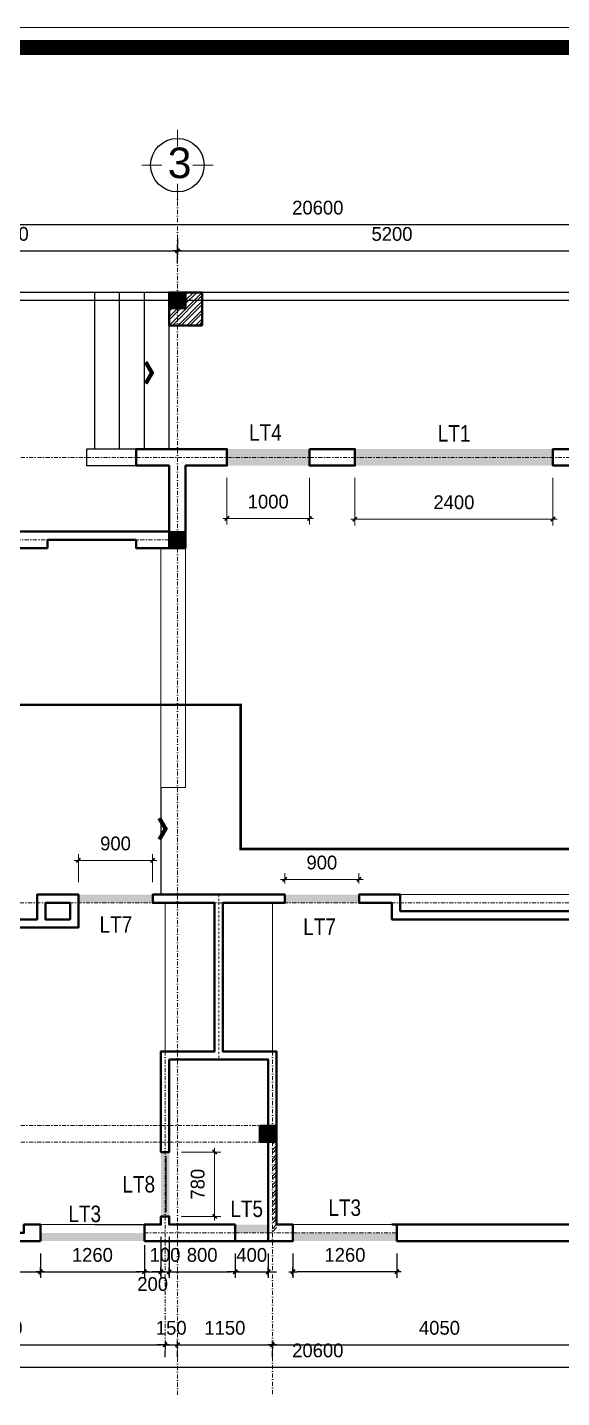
# Model space of a CAD drawing. Header units: millimetres. Extents: x 615730 to 2792744, y 139412 to 597571.
# Drawn here: x 1172432 to 1178904, y 239208 to 255817 of the extents above; entities that cross this region are included whole.
import ezdxf
from ezdxf.enums import TextEntityAlignment as Align

# ---------------------------------------------------------------- set-up
doc = ezdxf.new("R2010")
doc.units = ezdxf.units.MM
doc.header["$MEASUREMENT"] = 0
doc.header["$PDMODE"] = 34
doc.linetypes.add('DASHDOT', pattern=[1, 0.5, -0.25, 0, -0.25])
doc.linetypes.add('HIDDEN2', pattern=[0.1875, 0.125, -0.0625])
doc.layers.get('0').update_dxf_attribs({"lineweight": 5})
for name, color, linetype, lineweight in [('0.1(9)', 9, 'Continuous', 13), ('CAT', 11, 'Continuous', 40), ('HATCH', 42, 'Continuous', 5), ('KT', 148, 'Continuous', 18), ('net cat.', 1, 'Continuous', 35), ('NETNGOAITUONG', 1, 'Continuous', 40), ('thay', 7, 'Continuous', 15), ('TIM TRUC', 149, 'DASHDOT', 9), ('VLIEU', 250, 'Continuous', 9)]:
    doc.layers.add(name, color=color, linetype=linetype, lineweight=lineweight)
for name, color, linetype in [('2L', 7, 'Continuous'), ('5L', 1, 'Continuous'), ('H', 252, 'Continuous'), ('NET MANH', 252, 'Continuous'), ('netthay', 3, 'Continuous'), ('TEXT', 2, 'Continuous'), ('VL', 155, 'Continuous')]:
    doc.layers.add(name, color=color, linetype=linetype)
doc.styles.add('AVO', font='', dxfattribs={"height": 200})
doc.styles.add('H280', font='', dxfattribs={"height": 200})
doc.styles.add('KT OZON', font='', dxfattribs={"height": 200})
doc.styles.add('VNI-AVO', font='vni-roms.shx')
doc.styles.get('AVO').set_extended_font_data('VNI-Helve-Condense')
doc.styles.get('H280').set_extended_font_data('VNI-Avo')
doc.styles.get('KT OZON').set_extended_font_data('VNI-Helve')
doc.dimstyles.new('1-50b', dxfattribs={"dimtxt": 167, "dimasz": 50, "dimexe": 75, "dimexo": 150, "dimgap": 120, "dimtad": 1, "dimdec": 0, "dimzin": 12, "dimtxsty": 'VNI-AVO', "dimblk": ']', "dimcen": 0, "dimdle": 50, "dimclrd": 252, "dimclre": 252, "dimclrt": 2, "dimadec": 0, "dimazin": 0, "dimtfac": 1, "dimtdec": 0, "dimtix": 1, "dimtmove": 2, "dimatfit": 0, "dimldrblk": 'OPEN90', "dimfxl": 1, "dimlwd": -1, "dimlwe": -1, "dimarcsym": 0})
pattern_1 = [(45, (589772.304, -2663.9), (-53.033009, 53.033009), []), (45, (589772.304, -2626.4), (-53.033009, 53.033009), [])]

# ---------------------------------------------------------------- blocks, each defined once
blk = doc.blocks.new('TRUC 1')
at = {"ltscale": 50}
blk.add_circle((0, -9525), 8572, dxfattribs=at)
at = {"layer": '0.1(9)', "ltscale": 50}
for p, q in [((0, -3572), (0, 1782)), ((-4942, -9525), (-11427, -9525)), ((4942, -9525), (11427, -9525)), ((0, -15478), (0, -20832))]:
    blk.add_line(p, q, dxfattribs=at)
at = {"layer": 'TEXT', "ltscale": 50, "style": 'H280'}
blk.add_attdef('1', text='', height=10478, dxfattribs=at).set_placement((-214, -4892), align=Align.CENTER)
blk = doc.blocks.new(']')
for p, q in [((1, 0), (-1, 0)), ((0, 1), (0, -1))]:
    blk.add_line(p, q)
at = {"color": 9, "const_width": 0.4}
blk.add_lwpolyline([(-0.51, -0.51), (0.51, 0.51)], dxfattribs=at)
blk = doc.blocks.new('*D899')
at = {"layer": 'DEFPOINTS', "color": 0, "ltscale": 10, "transparency": 16777216}
for p in [(1170149, 239849), (1174099, 239849), (1174099, 239849)]:
    blk.add_point(p, dxfattribs=at)
at = {"layer": 'VL', "color": 252, "ltscale": 10, "transparency": 16777216}
for p, q in [((1170199, 239849), (1174049, 239849)), ((1170149, 239699), (1170149, 239774)), ((1174099, 239699), (1174099, 239774))]:
    blk.add_line(p, q, dxfattribs=at)
at = {"layer": 'VL', "color": 252, "ltscale": 10, "transparency": 16777216, "xscale": 50, "yscale": 50, "zscale": 50, "rotation": 180}
blk.add_blockref(']', (1170149, 239849), dxfattribs=at)
at = {"layer": 'VL', "color": 252, "ltscale": 10, "transparency": 16777216, "xscale": 50, "yscale": 50, "zscale": 50}
blk.add_blockref(']', (1174099, 239849), dxfattribs=at)
at = {"layer": 'VL', "color": 2, "ltscale": 10, "transparency": 16777216, "insert": (1172124, 240053), "char_height": 167, "attachment_point": 5, "style": 'VNI-AVO'}
blk.add_mtext('3950', dxfattribs=at)
blk = doc.blocks.new('_Open90')
at = {"color": 0, "linetype": 'ByBlock', "lineweight": -2}
for p, q in [((0, 0), (-1, 0)), ((-0.5, 0.5), (0, 0)), ((0, 0), (-0.5, -0.5))]:
    blk.add_line(p, q, dxfattribs=at)
blk = doc.blocks.new('*D900')
at = {"layer": 'DEFPOINTS', "color": 0, "ltscale": 10, "transparency": 16777216}
for p in [(1174099, 239849), (1174250, 239849), (1174250, 239849)]:
    blk.add_point(p, dxfattribs=at)
at = {"layer": 'VL', "color": 252, "ltscale": 10, "transparency": 16777216}
for p, q in [((1174049, 239849), (1173999, 239849)), ((1174099, 239849), (1174250, 239849)), ((1174300, 239849), (1174350, 239849)), ((1174099, 239699), (1174099, 239774)), ((1174250, 239699), (1174250, 239774))]:
    blk.add_line(p, q, dxfattribs=at)
at = {"layer": 'VL', "color": 252, "ltscale": 10, "transparency": 16777216, "xscale": 50, "yscale": 50, "zscale": 50}
blk.add_blockref(']', (1174099, 239849), dxfattribs=at)
at = {"layer": 'VL', "color": 252, "ltscale": 10, "transparency": 16777216, "xscale": 50, "yscale": 50, "zscale": 50, "rotation": 180}
blk.add_blockref(']', (1174250, 239849), dxfattribs=at)
at = {"layer": 'VL', "color": 2, "ltscale": 10, "transparency": 16777216, "insert": (1174174, 240053), "char_height": 167, "attachment_point": 5, "style": 'VNI-AVO'}
blk.add_mtext('150', dxfattribs=at)
blk = doc.blocks.new('*D901')
at = {"layer": 'DEFPOINTS', "color": 0, "ltscale": 10, "transparency": 16777216}
for p in [(1175399, 239849), (1179449, 239849), (1179449, 239849)]:
    blk.add_point(p, dxfattribs=at)
at = {"layer": 'VL', "color": 252, "ltscale": 10, "transparency": 16777216}
for p, q in [((1175449, 239849), (1179399, 239849)), ((1175399, 239699), (1175399, 239774)), ((1179449, 239699), (1179449, 239774))]:
    blk.add_line(p, q, dxfattribs=at)
at = {"layer": 'VL', "color": 252, "ltscale": 10, "transparency": 16777216, "xscale": 50, "yscale": 50, "zscale": 50, "rotation": 180}
blk.add_blockref(']', (1175399, 239849), dxfattribs=at)
at = {"layer": 'VL', "color": 252, "ltscale": 10, "transparency": 16777216, "xscale": 50, "yscale": 50, "zscale": 50}
blk.add_blockref(']', (1179449, 239849), dxfattribs=at)
at = {"layer": 'VL', "color": 2, "ltscale": 10, "transparency": 16777216, "insert": (1177424, 240053), "char_height": 167, "attachment_point": 5, "style": 'VNI-AVO'}
blk.add_mtext('4050', dxfattribs=at)
blk = doc.blocks.new('*D904')
at = {"layer": 'DEFPOINTS', "color": 0, "ltscale": 10, "transparency": 16777216}
for p in [(1175399, 239849), (1174250, 239774), (1175399, 239774)]:
    blk.add_point(p, dxfattribs=at)
at = {"layer": 'VL', "color": 252, "ltscale": 10, "transparency": 16777216}
blk.add_line((1174300, 239849), (1175349, 239849), dxfattribs=at)
at = {"layer": 'VL', "color": 252, "ltscale": 10, "transparency": 16777216, "xscale": 50, "yscale": 50, "zscale": 50, "rotation": 180}
blk.add_blockref(']', (1174250, 239849), dxfattribs=at)
at = {"layer": 'VL', "color": 252, "ltscale": 10, "transparency": 16777216, "xscale": 50, "yscale": 50, "zscale": 50}
blk.add_blockref(']', (1175399, 239849), dxfattribs=at)
at = {"layer": 'VL', "color": 2, "ltscale": 10, "transparency": 16777216, "insert": (1174824, 240053), "char_height": 167, "attachment_point": 5, "style": 'VNI-AVO'}
blk.add_mtext('1150', dxfattribs=at)
blk = doc.blocks.new('*D905')
at = {"layer": 'DEFPOINTS', "color": 0, "ltscale": 10, "transparency": 16777216}
for p in [(1165650, 240860), (1186250, 240860), (1186250, 239576)]:
    blk.add_point(p, dxfattribs=at)
at = {"layer": 'VL', "color": 252, "ltscale": 10, "transparency": 16777216}
for p, q in [((1165650, 240710), (1165650, 239501)), ((1186250, 240710), (1186250, 239501)), ((1165700, 239576), (1186200, 239576))]:
    blk.add_line(p, q, dxfattribs=at)
at = {"layer": 'VL', "color": 252, "ltscale": 10, "transparency": 16777216, "xscale": 50, "yscale": 50, "zscale": 50, "rotation": 180}
blk.add_blockref(']', (1165650, 239576), dxfattribs=at)
at = {"layer": 'VL', "color": 252, "ltscale": 10, "transparency": 16777216, "xscale": 50, "yscale": 50, "zscale": 50}
blk.add_blockref(']', (1186250, 239576), dxfattribs=at)
at = {"layer": 'VL', "color": 2, "ltscale": 10, "transparency": 16777216, "insert": (1175950, 239779), "char_height": 167, "attachment_point": 5, "style": 'VNI-AVO'}
blk.add_mtext('20600', dxfattribs=at)
blk = doc.blocks.new('*D915')
at = {"layer": 'DEFPOINTS', "color": 0, "ltscale": 10, "transparency": 16777216}
for p in [(1174249, 253108), (1179449, 253108), (1179449, 252959)]:
    blk.add_point(p, dxfattribs=at)
at = {"layer": 'VL', "color": 252, "ltscale": 10, "transparency": 16777216}
for p, q in [((1174249, 253258), (1174249, 253183)), ((1179449, 253109), (1179449, 253183)), ((1174299, 253108), (1179399, 253108))]:
    blk.add_line(p, q, dxfattribs=at)
at = {"layer": 'VL', "color": 252, "ltscale": 10, "transparency": 16777216, "xscale": 50, "yscale": 50, "zscale": 50, "rotation": 180}
blk.add_blockref(']', (1174249, 253108), dxfattribs=at)
at = {"layer": 'VL', "color": 252, "ltscale": 10, "transparency": 16777216, "xscale": 50, "yscale": 50, "zscale": 50}
blk.add_blockref(']', (1179449, 253108), dxfattribs=at)
at = {"layer": 'VL', "color": 2, "ltscale": 10, "transparency": 16777216, "insert": (1176849, 253312), "char_height": 167, "attachment_point": 5, "style": 'VNI-AVO'}
blk.add_mtext('5200', dxfattribs=at)
blk = doc.blocks.new('*D918')
at = {"layer": 'DEFPOINTS', "color": 0, "ltscale": 10, "transparency": 16777216}
for p in [(1174250, 253109), (1170149, 252804), (1174250, 252804)]:
    blk.add_point(p, dxfattribs=at)
at = {"layer": 'VL', "color": 252, "ltscale": 10, "transparency": 16777216}
for p, q in [((1170149, 252954), (1170149, 253184)), ((1174250, 252954), (1174250, 253184)), ((1170199, 253109), (1174200, 253109))]:
    blk.add_line(p, q, dxfattribs=at)
at = {"layer": 'VL', "color": 252, "ltscale": 10, "transparency": 16777216, "xscale": 50, "yscale": 50, "zscale": 50, "rotation": 180}
blk.add_blockref(']', (1170149, 253109), dxfattribs=at)
at = {"layer": 'VL', "color": 252, "ltscale": 10, "transparency": 16777216, "xscale": 50, "yscale": 50, "zscale": 50}
blk.add_blockref(']', (1174250, 253109), dxfattribs=at)
at = {"layer": 'VL', "color": 2, "ltscale": 10, "transparency": 16777216, "insert": (1172199, 253313), "char_height": 167, "attachment_point": 5, "style": 'VNI-AVO'}
blk.add_mtext('4100', dxfattribs=at)
blk = doc.blocks.new('*D919')
at = {"layer": 'DEFPOINTS', "color": 0, "ltscale": 10, "transparency": 16777216}
for p in [(1186250, 253428), (1165650, 252605), (1186250, 252605)]:
    blk.add_point(p, dxfattribs=at)
at = {"layer": 'VL', "color": 252, "ltscale": 10, "transparency": 16777216}
for p, q in [((1165650, 252755), (1165650, 253503)), ((1186250, 252755), (1186250, 253503)), ((1165700, 253428), (1186200, 253428))]:
    blk.add_line(p, q, dxfattribs=at)
at = {"layer": 'VL', "color": 252, "ltscale": 10, "transparency": 16777216, "xscale": 50, "yscale": 50, "zscale": 50, "rotation": 180}
blk.add_blockref(']', (1165650, 253428), dxfattribs=at)
at = {"layer": 'VL', "color": 252, "ltscale": 10, "transparency": 16777216, "xscale": 50, "yscale": 50, "zscale": 50}
blk.add_blockref(']', (1186250, 253428), dxfattribs=at)
at = {"layer": 'VL', "color": 2, "ltscale": 10, "transparency": 16777216, "insert": (1175950, 253631), "char_height": 167, "attachment_point": 5, "style": 'VNI-AVO'}
blk.add_mtext('20600', dxfattribs=at)
blk = doc.blocks.new('*D889')
at = {"layer": 'DEFPOINTS', "color": 0, "ltscale": 10, "transparency": 16777216}
for p in [(1170249, 241205), (1172589, 241105), (1172589, 240734)]:
    blk.add_point(p, dxfattribs=at)
at = {"layer": 'VL', "color": 252, "ltscale": 10, "transparency": 16777216}
for p, q in [((1170249, 241055), (1170249, 240659)), ((1172589, 240955), (1172589, 240659)), ((1170299, 240734), (1172539, 240734))]:
    blk.add_line(p, q, dxfattribs=at)
at = {"layer": 'VL', "color": 252, "ltscale": 10, "transparency": 16777216, "xscale": 50, "yscale": 50, "zscale": 50, "rotation": 180}
blk.add_blockref(']', (1170249, 240734), dxfattribs=at)
at = {"layer": 'VL', "color": 252, "ltscale": 10, "transparency": 16777216, "xscale": 50, "yscale": 50, "zscale": 50}
blk.add_blockref(']', (1172589, 240734), dxfattribs=at)
at = {"layer": 'VL', "color": 2, "ltscale": 10, "transparency": 16777216, "insert": (1171419, 240937), "char_height": 167, "attachment_point": 5, "style": 'VNI-AVO'}
blk.add_mtext('2340', dxfattribs=at)
blk = doc.blocks.new('*D890')
at = {"layer": 'DEFPOINTS', "color": 0, "ltscale": 10, "transparency": 16777216}
for p in [(1173849, 241205), (1172589, 241105), (1173849, 240734)]:
    blk.add_point(p, dxfattribs=at)
at = {"layer": 'VL', "color": 252, "ltscale": 10, "transparency": 16777216}
for p, q in [((1173849, 241055), (1173849, 240659)), ((1172589, 240955), (1172589, 240659)), ((1172639, 240734), (1173799, 240734))]:
    blk.add_line(p, q, dxfattribs=at)
at = {"layer": 'VL', "color": 252, "ltscale": 10, "transparency": 16777216, "xscale": 50, "yscale": 50, "zscale": 50, "rotation": 180}
blk.add_blockref(']', (1172589, 240734), dxfattribs=at)
at = {"layer": 'VL', "color": 252, "ltscale": 10, "transparency": 16777216, "xscale": 50, "yscale": 50, "zscale": 50}
blk.add_blockref(']', (1173849, 240734), dxfattribs=at)
at = {"layer": 'VL', "color": 2, "ltscale": 10, "transparency": 16777216, "insert": (1173219, 240937), "char_height": 167, "attachment_point": 5, "style": 'VNI-AVO'}
blk.add_mtext('1260', dxfattribs=at)
blk = doc.blocks.new('*D891')
at = {"layer": 'DEFPOINTS', "color": 0, "ltscale": 10, "transparency": 16777216}
for p in [(1173849, 241205), (1174049, 241305), (1174049, 240734)]:
    blk.add_point(p, dxfattribs=at)
at = {"layer": 'VL', "color": 252, "ltscale": 10, "transparency": 16777216}
for p, q in [((1174049, 241155), (1174049, 240659)), ((1173849, 241055), (1173849, 240659)), ((1173799, 240734), (1173749, 240734)), ((1173849, 240734), (1174049, 240734)), ((1174099, 240734), (1174149, 240734))]:
    blk.add_line(p, q, dxfattribs=at)
at = {"layer": 'VL', "color": 252, "ltscale": 10, "transparency": 16777216, "xscale": 50, "yscale": 50, "zscale": 50}
blk.add_blockref(']', (1173849, 240734), dxfattribs=at)
at = {"layer": 'VL', "color": 252, "ltscale": 10, "transparency": 16777216, "xscale": 50, "yscale": 50, "zscale": 50, "rotation": 180}
blk.add_blockref(']', (1174049, 240734), dxfattribs=at)
at = {"layer": 'VL', "color": 2, "ltscale": 10, "transparency": 16777216, "insert": (1173949, 240584), "char_height": 167, "attachment_point": 5, "style": 'VNI-AVO'}
blk.add_mtext('200', dxfattribs=at)
blk = doc.blocks.new('*D892')
at = {"layer": 'DEFPOINTS', "color": 0, "ltscale": 10, "transparency": 16777216}
for p in [(1174049, 241305), (1174149, 241305), (1174149, 240734)]:
    blk.add_point(p, dxfattribs=at)
at = {"layer": 'VL', "color": 252, "ltscale": 10, "transparency": 16777216}
for p, q in [((1174049, 241155), (1174049, 240659)), ((1174149, 241155), (1174149, 240659)), ((1173999, 240734), (1173949, 240734)), ((1174049, 240734), (1174149, 240734)), ((1174199, 240734), (1174249, 240734))]:
    blk.add_line(p, q, dxfattribs=at)
at = {"layer": 'VL', "color": 252, "ltscale": 10, "transparency": 16777216, "xscale": 50, "yscale": 50, "zscale": 50}
blk.add_blockref(']', (1174049, 240734), dxfattribs=at)
at = {"layer": 'VL', "color": 252, "ltscale": 10, "transparency": 16777216, "xscale": 50, "yscale": 50, "zscale": 50, "rotation": 180}
blk.add_blockref(']', (1174149, 240734), dxfattribs=at)
at = {"layer": 'VL', "color": 2, "ltscale": 10, "transparency": 16777216, "insert": (1174099, 240937), "char_height": 167, "attachment_point": 5, "style": 'VNI-AVO'}
blk.add_mtext('100', dxfattribs=at)
blk = doc.blocks.new('*D893')
at = {"layer": 'DEFPOINTS', "color": 0, "ltscale": 10, "transparency": 16777216}
for p in [(1174149, 241305), (1174949, 241105), (1174949, 240734)]:
    blk.add_point(p, dxfattribs=at)
at = {"layer": 'VL', "color": 252, "ltscale": 10, "transparency": 16777216}
for p, q in [((1174149, 241155), (1174149, 240659)), ((1174949, 240955), (1174949, 240659)), ((1174199, 240734), (1174899, 240734))]:
    blk.add_line(p, q, dxfattribs=at)
at = {"layer": 'VL', "color": 252, "ltscale": 10, "transparency": 16777216, "xscale": 50, "yscale": 50, "zscale": 50, "rotation": 180}
blk.add_blockref(']', (1174149, 240734), dxfattribs=at)
at = {"layer": 'VL', "color": 252, "ltscale": 10, "transparency": 16777216, "xscale": 50, "yscale": 50, "zscale": 50}
blk.add_blockref(']', (1174949, 240734), dxfattribs=at)
at = {"layer": 'VL', "color": 2, "ltscale": 10, "transparency": 16777216, "insert": (1174549, 240937), "char_height": 167, "attachment_point": 5, "style": 'VNI-AVO'}
blk.add_mtext('800', dxfattribs=at)
blk = doc.blocks.new('*D894')
at = {"layer": 'DEFPOINTS', "color": 0, "ltscale": 10, "transparency": 16777216}
for p in [(1174949, 241105), (1175349, 241105), (1175349, 240734)]:
    blk.add_point(p, dxfattribs=at)
at = {"layer": 'VL', "color": 252, "ltscale": 10, "transparency": 16777216}
for p, q in [((1174949, 240955), (1174949, 240659)), ((1175349, 240955), (1175349, 240659)), ((1174899, 240734), (1174849, 240734)), ((1174949, 240734), (1175349, 240734)), ((1175399, 240734), (1175449, 240734))]:
    blk.add_line(p, q, dxfattribs=at)
at = {"layer": 'VL', "color": 252, "ltscale": 10, "transparency": 16777216, "xscale": 50, "yscale": 50, "zscale": 50}
blk.add_blockref(']', (1174949, 240734), dxfattribs=at)
at = {"layer": 'VL', "color": 252, "ltscale": 10, "transparency": 16777216, "xscale": 50, "yscale": 50, "zscale": 50, "rotation": 180}
blk.add_blockref(']', (1175349, 240734), dxfattribs=at)
at = {"layer": 'VL', "color": 2, "ltscale": 10, "transparency": 16777216, "insert": (1175149, 240937), "char_height": 167, "attachment_point": 5, "style": 'VNI-AVO'}
blk.add_mtext('400', dxfattribs=at)
blk = doc.blocks.new('*D895')
at = {"layer": 'DEFPOINTS', "color": 0, "ltscale": 10, "transparency": 16777216}
for p in [(1175649, 241105), (1176909, 241105), (1175649, 240734)]:
    blk.add_point(p, dxfattribs=at)
at = {"layer": 'VL', "color": 252, "ltscale": 10, "transparency": 16777216}
for p, q in [((1175649, 240955), (1175649, 240659)), ((1176909, 240955), (1176909, 240659)), ((1176859, 240734), (1175699, 240734))]:
    blk.add_line(p, q, dxfattribs=at)
at = {"layer": 'VL', "color": 252, "ltscale": 10, "transparency": 16777216, "xscale": 50, "yscale": 50, "zscale": 50, "rotation": 180}
blk.add_blockref(']', (1175649, 240734), dxfattribs=at)
at = {"layer": 'VL', "color": 252, "ltscale": 10, "transparency": 16777216, "xscale": 50, "yscale": 50, "zscale": 50}
blk.add_blockref(']', (1176909, 240734), dxfattribs=at)
at = {"layer": 'VL', "color": 2, "ltscale": 10, "transparency": 16777216, "insert": (1176279, 240937), "char_height": 167, "attachment_point": 5, "style": 'VNI-AVO'}
blk.add_mtext('1260', dxfattribs=at)
blk = doc.blocks.new('*D933')
at = {"layer": 'DEFPOINTS', "color": 0, "ltscale": 10, "transparency": 16777216}
for p in [(1176399, 250505), (1178799, 250505), (1178799, 249856)]:
    blk.add_point(p, dxfattribs=at)
at = {"layer": 'KT', "color": 252, "ltscale": 10, "transparency": 16777216}
for p, q in [((1176399, 250355), (1176399, 249781)), ((1178799, 250355), (1178799, 249781)), ((1176449, 249856), (1178749, 249856))]:
    blk.add_line(p, q, dxfattribs=at)
at = {"layer": 'KT', "color": 252, "ltscale": 10, "transparency": 16777216, "xscale": 50, "yscale": 50, "zscale": 50, "rotation": 180}
blk.add_blockref(']', (1176399, 249856), dxfattribs=at)
at = {"layer": 'KT', "color": 252, "ltscale": 10, "transparency": 16777216, "xscale": 50, "yscale": 50, "zscale": 50}
blk.add_blockref(']', (1178799, 249856), dxfattribs=at)
at = {"layer": 'KT', "color": 2, "ltscale": 10, "transparency": 16777216, "insert": (1177599, 250060), "char_height": 167, "attachment_point": 5, "style": 'VNI-AVO'}
blk.add_mtext('2400', dxfattribs=at)
blk = doc.blocks.new('*D934')
at = {"layer": 'DEFPOINTS', "color": 0, "ltscale": 10, "transparency": 16777216}
for p in [(1174849, 250505), (1175849, 250505), (1175849, 249865)]:
    blk.add_point(p, dxfattribs=at)
at = {"layer": 'KT', "color": 252, "ltscale": 10, "transparency": 16777216}
for p, q in [((1174849, 250355), (1174849, 249790)), ((1175849, 250355), (1175849, 249790)), ((1174899, 249865), (1175799, 249865))]:
    blk.add_line(p, q, dxfattribs=at)
at = {"layer": 'KT', "color": 252, "ltscale": 10, "transparency": 16777216, "xscale": 50, "yscale": 50, "zscale": 50, "rotation": 180}
blk.add_blockref(']', (1174849, 249865), dxfattribs=at)
at = {"layer": 'KT', "color": 252, "ltscale": 10, "transparency": 16777216, "xscale": 50, "yscale": 50, "zscale": 50}
blk.add_blockref(']', (1175849, 249865), dxfattribs=at)
at = {"layer": 'KT', "color": 2, "ltscale": 10, "transparency": 16777216, "insert": (1175349, 250068), "char_height": 167, "attachment_point": 5, "style": 'VNI-AVO'}
blk.add_mtext('1000', dxfattribs=at)
blk = doc.blocks.new('*D937')
at = {"layer": 'DEFPOINTS', "color": 0, "ltscale": 10, "transparency": 16777216}
for p in [(1173949, 245720), (1173049, 245305), (1173949, 245305)]:
    blk.add_point(p, dxfattribs=at)
at = {"layer": 'KT', "color": 252, "ltscale": 10, "transparency": 16777216}
for p, q in [((1173049, 245455), (1173049, 245795)), ((1173099, 245720), (1173899, 245720)), ((1173949, 245455), (1173949, 245795))]:
    blk.add_line(p, q, dxfattribs=at)
at = {"layer": 'KT', "color": 252, "ltscale": 10, "transparency": 16777216, "xscale": 50, "yscale": 50, "zscale": 50, "rotation": 180}
blk.add_blockref(']', (1173049, 245720), dxfattribs=at)
at = {"layer": 'KT', "color": 252, "ltscale": 10, "transparency": 16777216, "xscale": 50, "yscale": 50, "zscale": 50}
blk.add_blockref(']', (1173949, 245720), dxfattribs=at)
at = {"layer": 'KT', "color": 2, "ltscale": 10, "transparency": 16777216, "insert": (1173499, 245924), "char_height": 167, "attachment_point": 5, "style": 'VNI-AVO'}
blk.add_mtext('900', dxfattribs=at)
blk = doc.blocks.new('*D938')
at = {"layer": 'DEFPOINTS', "color": 0, "ltscale": 10, "transparency": 16777216}
for p in [(1176449, 245489), (1175549, 245305), (1176449, 245305)]:
    blk.add_point(p, dxfattribs=at)
at = {"layer": 'KT', "color": 252, "ltscale": 10, "transparency": 16777216}
for p, q in [((1175549, 245455), (1175549, 245564)), ((1175599, 245489), (1176399, 245489)), ((1176449, 245455), (1176449, 245564))]:
    blk.add_line(p, q, dxfattribs=at)
at = {"layer": 'KT', "color": 252, "ltscale": 10, "transparency": 16777216, "xscale": 50, "yscale": 50, "zscale": 50, "rotation": 180}
blk.add_blockref(']', (1175549, 245489), dxfattribs=at)
at = {"layer": 'KT', "color": 252, "ltscale": 10, "transparency": 16777216, "xscale": 50, "yscale": 50, "zscale": 50}
blk.add_blockref(']', (1176449, 245489), dxfattribs=at)
at = {"layer": 'KT', "color": 2, "ltscale": 10, "transparency": 16777216, "insert": (1175999, 245693), "char_height": 167, "attachment_point": 5, "style": 'VNI-AVO'}
blk.add_mtext('900', dxfattribs=at)
blk = doc.blocks.new('*D945')
at = {"layer": 'DEFPOINTS', "color": 0, "ltscale": 10, "transparency": 16777216}
for p in [(1174149, 242185), (1174149, 241405), (1174699, 241405)]:
    blk.add_point(p, dxfattribs=at)
at = {"layer": 'KT', "color": 252, "ltscale": 10, "transparency": 16777216}
for p, q in [((1174299, 242185), (1174774, 242185)), ((1174699, 242135), (1174699, 241455)), ((1174299, 241405), (1174774, 241405))]:
    blk.add_line(p, q, dxfattribs=at)
at = {"layer": 'KT', "color": 252, "ltscale": 10, "transparency": 16777216, "xscale": 50, "yscale": 50, "zscale": 50}
for p, rotation in [((1174699, 242185), 90), ((1174699, 241405), 270)]:
    blk.add_blockref(']', p, dxfattribs=dict(at, rotation=rotation))
at = {"layer": 'KT', "color": 2, "ltscale": 10, "transparency": 16777216, "insert": (1174495, 241795), "char_height": 167, "attachment_point": 5, "rotation": 90, "style": 'VNI-AVO'}
blk.add_mtext('780', dxfattribs=at)

msp = doc.modelspace()

# ---------------------------------------------------------------- hatches: boundary and pattern name
at = {"layer": 'VLIEU', "ltscale": 10}
h = msp.add_hatch(dxfattribs=at)
h.set_pattern_fill('STEEL', color=256, scale=600, style=0)
h.set_pattern_definition(pattern_1)
h.paths.add_polyline_path([(1174148.7, 252405.1), (1174148.7, 252205.1), (1174548.7, 252205.1), (1174548.7, 252605.1), (1174348.7, 252605.1), (1174348.7, 252405.1)])
h = msp.add_hatch(dxfattribs=at)
h.set_pattern_fill('STEEL', color=256, scale=600, style=0)
h.set_pattern_definition(pattern_1)
h.paths.add_polyline_path([(1175449.2, 241805.1), (1175449.2, 241805.1), (1175449.2, 242305.1), (1175399.2, 242305.1), (1175399.2, 241205.1), (1175449.2, 241205.1), (1175449.2, 241305.1), (1175449.2, 241305.1)])

# ---------------------------------------------------------------- linework, layer by layer
at = {"layer": '5L'}
for points in [[(1175849, 250504.9, -15.9), (1175849, 250704.9, -15.9), (1174849.3, 250504.9, -15.9), (1174849.3, 250704.9, -15.9)], [(1178799, 250504.9, -15.9), (1178799, 250704.9, -15.9), (1176399, 250504.9, -15.9), (1176399, 250704.9, -15.9)], [(1173949.2, 245205.1, -15.9), (1173949.2, 245305.1, -15.9), (1173049.2, 245205.1, -15.9), (1173049.2, 245305.1, -15.9)], [(1176449.2, 245205.1, -15.9), (1176449.2, 245305.1, -15.9), (1175549.2, 245205.1, -15.9), (1175549.2, 245305.1, -15.9)], [(1174149.2, 242185.1, -15.9), (1174049.2, 242185.1, -15.9), (1174149.2, 241405.1, -15.9), (1174049.2, 241405.1, -15.9)], [(1173849.2, 241105.1, -15.9), (1173849.2, 241205.1, -15.9), (1172589.2, 241105.1, -15.9), (1172589.2, 241205.1, -15.9)], [(1175349.2, 241205.1, -15.9), (1175349.2, 241305.1, -15.9), (1174949.2, 241205.1, -15.9), (1174949.2, 241305.1, -15.9)], [(1176909.2, 241105.1, -15.9), (1176909.2, 241205.1, -15.9), (1175649.2, 241105.1, -15.9), (1175649.2, 241205.1, -15.9)]]:
    msp.add_trace(points, dxfattribs=at)
at = {"layer": 'CAT'}
msp.add_line((1176848.7, 241305.1, -15.9), (1176948.7, 241305.1, -15.9), dxfattribs=at)
at = {"layer": 'H', "const_width": 182.5, "elevation": -15.9}
msp.add_lwpolyline([(1160752.6, 230513.2), (1196396.4, 230513.2), (1196396.4, 255573.4), (1160752.6, 255573.4)], close=True, dxfattribs=at)
at = {"layer": 'HATCH'}
for p, q in [((1174099.2, 243405.1, -15.9), (1174099.2, 245205.1, -15.9)), ((1175399.2, 243405.1, -15.9), (1175399.2, 245205.1, -15.9)), ((1176948.7, 245305.1, -15.9), (1179049.2, 245305.1, -15.9))]:
    msp.add_line(p, q, dxfattribs=at)
at = {"layer": 'HATCH', "color": 9, "elevation": -15.9}
msp.add_lwpolyline([(1174030.3, 245972.9, 50, 50, 0), (1174105.3, 246102.8, 50, 50, 0), (1174029.3, 246232.7, 50, 50, 0), (1174105.3, 246102.8, 0, 0, 0), (1173955.8, 246102.8, 0, 0, 0)], format="xyseb", dxfattribs=at)
at = {"layer": 'net cat.', "color": 6, "linetype": 'HIDDEN2', "ltscale": 5000}
msp.add_line((1175015.9, 245858, -15.9), (1188687.7, 245858, -15.9), dxfattribs=at)
at = {"layer": 'net cat.', "color": 6, "linetype": 'HIDDEN2', "ltscale": 5000, "const_width": 30, "elevation": -15.9}
msp.add_lwpolyline([(1162853.8, 247605.1), (1175015.9, 247605.1), (1175015.9, 245858), (1188687.7, 245858)], dxfattribs=at)
at = {"layer": 'NET MANH'}
for points, elevation in [([(1174348.7, 252405.1), (1174148.7, 252405.1), (1174148.7, 252605.1), (1174348.7, 252605.1)], -155.9), ([(1174148.7, 249705.1), (1174348.7, 249705.1), (1174348.7, 249505.1), (1174148.7, 249505.1)], -15.9), ([(1175249.2, 242305.1), (1175449.2, 242305.1), (1175449.2, 242505.1), (1175249.2, 242505.1)], -15.9)]:
    msp.add_lwpolyline(points, close=True, dxfattribs=dict(at, elevation=elevation))
for points in [[(1174348.7, 252605.1, -155.9), (1174148.7, 252605.1, -155.9), (1174348.7, 252405.1, -155.9), (1174148.7, 252405.1, -155.9)], [(1174148.7, 249505.1, -15.9), (1174348.7, 249505.1, -15.9), (1174148.7, 249705.1, -15.9), (1174348.7, 249705.1, -15.9)], [(1175249.2, 242505.1, -15.9), (1175449.2, 242505.1, -15.9), (1175249.2, 242305.1, -15.9), (1175449.2, 242305.1, -15.9)]]:
    msp.add_solid(points, dxfattribs=at)
at = {"layer": 'NETNGOAITUONG'}
for p, q in [((1174348.7, 252405.1, -155.9), (1174348.7, 252605.1, -155.9)), ((1174148.7, 249705.1, -15.9), (1174148.7, 249505.1, -15.9)), ((1175249.2, 242305.1, -15.9), (1175249.2, 242505.1, -15.9))]:
    msp.add_line(p, q, dxfattribs=at)
at = {"layer": 'NETNGOAITUONG', "elevation": -15.9}
for points in [[(1174548.7, 252205.1), (1174148.7, 252205.1), (1174148.7, 252605.1), (1174548.7, 252605.1)], [(1175849, 250704.9), (1176399, 250704.9), (1176399, 250504.9), (1175849, 250504.9)], [(1172649.7, 245205.1), (1172949.2, 245205.1), (1172949.2, 245005.1), (1172649.7, 245005.1)]]:
    msp.add_lwpolyline(points, close=True, dxfattribs=at)
for points in [[(1174348.7, 249505.1), (1174148.7, 249505.1), (1174148.7, 249505.1), (1174148.7, 249505.1), (1174148.7, 249705.1), (1174148.7, 249705.1), (1174148.7, 250504.9), (1173748.7, 250504.9), (1173748.7, 250704.9), (1174849.3, 250704.9), (1174849.3, 250504.9), (1174348.7, 250504.9), (1174348.7, 249505.1)], [(1179549, 250004.9), (1179749, 250004.9), (1179749, 249904.9), (1179149, 249904.9), (1179149, 250004.9), (1179349, 250004.9), (1179349, 250504.9), (1178799, 250504.9), (1178799, 250704.9), (1183149, 250704.9), (1183149, 250504.9), (1179549, 250504.9), (1179549, 250004.9)], [(1170249.2, 244905.1), (1173049.2, 244905.1), (1173049.2, 245305.1), (1172549.7, 245305.1), (1172549.7, 245005.1), (1170249.2, 245005.1)], [(1170249.2, 244905.1), (1173049.2, 244905.1), (1173049.2, 245305.1), (1172549.7, 245305.1), (1172549.7, 245005.1), (1170249.2, 245005.1)], [(1175649.2, 241305.1), (1175449.2, 241305.1), (1175449.2, 241805.1), (1175449.2, 241805.1), (1175449.2, 243405.1), (1174799.2, 243405.1), (1174799.2, 245205.1), (1175549.2, 245205.1), (1175549.2, 245305.1), (1173949.2, 245305.1), (1173949.2, 245205.1), (1174699.2, 245205.1), (1174699.2, 243405.1), (1174049.2, 243405.1), (1174049.2, 242185.1), (1174149.2, 242185.1), (1174149.2, 243305.1), (1175349.2, 243305.1), (1175349.2, 241105.1), (1175649.2, 241105.1), (1175549.1, 241105.1), (1175649.2, 241105.1), (1175649.2, 241305.1), (1175449.2, 241305.1)], [(1179349.2, 241705.1), (1179349.2, 241705.1), (1181189, 241705.1), (1181189, 241905.1), (1179549.2, 241905.1), (1179549.2, 245205.1), (1179849.2, 245205.1), (1179849.2, 245305.1), (1179049.2, 245305.1), (1179049.2, 245105.1), (1176948.7, 245105.1), (1176948.7, 245305.1), (1176449.2, 245305.1), (1176449.2, 245205.1), (1176848.7, 245205.1), (1176848.7, 245005.1), (1179349.2, 245005.1), (1179349.2, 241805.1), (1179349.2, 241805.1), (1179349.2, 241705.1), (1179349.2, 241705.1)], [(1172589.2, 241105.1), (1172589.2, 241305.1), (1172389.2, 241305.1), (1172389.2, 241205.1), (1170249.2, 241205.1), (1170249.2, 241505.1), (1170049.2, 241505.1), (1170049.2, 241305.1), (1169449.2, 241305.1), (1169449.2, 241105.1), (1172589.2, 241105.1)], [(1174949.2, 241305.1), (1174149.2, 241305.1), (1174149.2, 241405.1), (1174049.2, 241405.1), (1174049.2, 241305.1), (1173849.2, 241305.1), (1173849.2, 241105.1)], [(1174949.2, 241305.1), (1174149.2, 241305.1)], [(1175349.2, 241306.7), (1175349.2, 241105.1), (1175649.2, 241105.1), (1175649.2, 241305.1), (1175649.2, 241305.1), (1175649.2, 241105.1)], [(1176909.2, 241305.1), (1176909.2, 241105.1), (1179549.2, 241105.1), (1179549.2, 241205.1), (1179549.2, 241205.1), (1179549.2, 241305.1), (1176909.2, 241305.1)]]:
    msp.add_lwpolyline(points, dxfattribs=at)
at = {"layer": 'NETNGOAITUONG'}
msp.add_lwpolyline([(1172673.7, 249605.1), (1173748.5, 249605.1), (1173748.5, 249505.1), (1174148.7, 249505.1), (1174148.7, 249705.1), (1172274, 249705.1), (1172274, 249505.1), (1172673.7, 249505.1)], close=True, dxfattribs=at)
for points in [[(1174949.2, 241305.1), (1174949.2, 241105.1)], [(1173849.2, 241105.1), (1175349.2, 241105.1)]]:
    msp.add_lwpolyline(points, dxfattribs=at)
at = {"layer": 'thay', "linetype": 'Continuous', "elevation": -15.9}
msp.add_lwpolyline([(1160509.3, 230269.9), (1196639.7, 230269.9), (1196639.7, 255816.7), (1160509.3, 255816.7)], close=True, dxfattribs=at)
at = {"layer": 'TIM TRUC', "ltscale": 100}
for p, q in [((1174249.7, 253904.7, -15.9), (1174249.7, 239208.3, -15.9)), ((1188017.5, 250604.9, -16.5), (1163674.6, 250604.9, -15.9)), ((1174348.7, 249605.1, -15.9), (1163674.6, 249605.1, -15.9)), ((1188203.2, 245205.1, -15.9), (1165789.2, 245205.1, -15.9)), ((1174099.2, 243405.1, -15.9), (1174099.2, 239774.3, -15.9)), ((1175399.2, 243405.1, -15.9), (1175399.2, 239208.3, -15.9)), ((1170249.2, 242505.1, -15.9), (1175399.2, 242505.1, -15.9)), ((1170249.2, 242305.1, -15.9), (1175399.2, 242305.1, -15.9)), ((1173849.2, 241205.1, -15.9), (1176948.7, 241205.1, -15.9))]:
    msp.add_line(p, q, dxfattribs=at)
at = {"layer": 'TIM TRUC', "ltscale": 50}
msp.add_line((1174749.2, 245305.1, -15.9), (1174749.2, 243305.1, -15.9), dxfattribs=at)
at = {"layer": 'VL', "ltscale": 10}
for p, q in [((1189221.6, 252605.1, -15.9), (1162034.4, 252605.1, -15.9)), ((1189221.6, 252505.1, -15.9), (1162034.4, 252505.1, -15.9)), ((1173248.7, 250704.9, -15.9), (1173248.7, 252605.1, -15.9)), ((1173548.7, 250704.9, -15.6), (1173548.7, 252605.1, -15.9)), ((1173848.7, 250704.9, -15.9), (1173848.7, 252605.1, -15.9)), ((1174148.7, 250704.9, -15.9), (1174148.7, 252605.1, -15.9)), ((1173748.7, 250704.9, -15.9), (1173148.6, 250704.9, -14.9)), ((1173148.6, 250704.9, -14.9), (1173148.6, 250504.9, -14.9)), ((1173748.7, 250704.9, -15.9), (1173148.6, 250704.9, -14.9)), ((1173148.6, 250704.9, -14.9), (1173148.6, 250504.9, -14.9)), ((1178799, 250504.9, -15.9), (1178799, 250704.9, -15.9)), ((1173148.6, 250504.9, -14.9), (1173748.7, 250504.9, -15.9)), ((1173148.6, 250504.9, -14.9), (1173748.7, 250504.9, -15.9)), ((1174048.7, 246604.7, -15.9), (1174048.7, 245305.1, -15.9)), ((1174109.9, 242134.5, -15.9), (1174109.9, 241455.8, -15.9)), ((1173249.2, 241305.1, -15.9), (1173849.2, 241305.1, -15.9))]:
    msp.add_line(p, q, dxfattribs=at)
at = {"layer": 'VL', "color": 9, "ltscale": 10, "elevation": -15.9}
msp.add_lwpolyline([(1173865.2, 251760.1, 50, 50, 0), (1173940.2, 251630.1, 50, 50, 0), (1173865.2, 251500.2, 50, 50, 0), (1173940.2, 251630.1, 0, 0, 0), (1173364.2, 251630.1, 0, 0, 0)], format="xyseb", dxfattribs=at)
at = {"layer": 'VLIEU', "ltscale": 10}
for p, q in [((1172589.2, 241305.1, -15.9), (1173849.2, 241305.1, -15.9)), ((1175649.2, 241305.1, -15.9), (1176909.2, 241305.1, -15.9))]:
    msp.add_line(p, q, dxfattribs=at)
at = {"layer": 'VLIEU', "ltscale": 10, "elevation": -15.9}
msp.add_lwpolyline([(1174048.7, 249505.1), (1174348.7, 249505.1), (1174348.7, 246604.7), (1174048.7, 246604.7)], close=True, dxfattribs=at)

# ---------------------------------------------------------------- block references
at = {"layer": 'netthay', "lineweight": -2, "ltscale": 10}
ref = msp.add_blockref('TRUC 1', (1174248.7, 253787, -15.9), dxfattribs=dict(at, xscale=0.03778148023411632, yscale=0.03778148023411632, zscale=0.03778148023411632, rotation=180))
ref.add_attrib('1', '3', dxfattribs={"layer": 'TEXT', "color": 3, "ltscale": 50, "height": 370.2, "style": 'KT OZON'}).set_placement((1174275.3, 253990, -15.9), align=Align.CENTER)

# ---------------------------------------------------------------- texts
at = {"layer": '2L', "style": 'AVO'}
for s, p in [('LT4', (1175117.7, 250805.9, -15.9)), ('LT1', (1177404.3, 250795.6, -15.9)), ('LT7', (1173305.9, 244842, -15.9)), ('LT7', (1175773.9, 244815.6, -15.9)), ('LT8', (1173583.4, 241694.2, -15.9)), ('LT3', (1172929.1, 241335.4, -15.9)), ('LT5', (1174891.1, 241397.3, -15.9)), ('LT3', (1176078.7, 241410.7, -15.9))]:
    msp.add_text(s, height=200, dxfattribs=at).set_placement(p)

# ---------------------------------------------------------------- dimensions: what is measured, and where the dimension line sits
at = {"layer": 'KT', "ltscale": 10}
for base, p1, p2, picture, middle in [((1175849, 249864.6, -15.9), (1174849.3, 250504.9, -15.9), (1175849, 250504.9, -15.9), '*D934', (1175349.1, 250068.1, -15.9)), ((1178799, 249856, -15.9), (1176399, 250504.9, -15.9), (1178799, 250504.9, -15.9), '*D933', (1177599, 250059.5, -15.9)), ((1173949.2, 245720.3, -15.9), (1173049.2, 245305.1, -15.9), (1173949.2, 245305.1, -15.9), '*D937', (1173499.2, 245923.8, -15.9)), ((1176449.2, 245489.3, -15.9), (1175549.2, 245305.1, -15.9), (1176449.2, 245305.1, -15.9), '*D938', (1175999.2, 245692.8, -15.9))]:
    dim = msp.add_linear_dim(base=base, p1=p1, p2=p2, dimstyle='1-50b', dxfattribs=at)
    dim.commit()
    dim.dimension.update_dxf_attribs({"geometry": picture, "text_midpoint": middle})
dim = msp.add_linear_dim(base=(1174699, 241405.1, -15.9), p1=(1174149.2, 242185.1, -15.9), p2=(1174149.2, 241405.1, -15.9), angle=90, dimstyle='1-50b', dxfattribs=at)
dim.commit()
dim.dimension.update_dxf_attribs({"geometry": '*D945', "text_midpoint": (1174495.5, 241795.1, -15.9)})
at = {"layer": 'VL', "ltscale": 10}
for base, p1, p2, override, picture, middle in [((1186250, 253427.5, -15.9), (1165649.7, 252605.1, -15.9), (1186250, 252605.1, -15.9), {"dimfxl": 150, "dimarcsym": 1}, '*D919', (1175949.8, 253631, -15.9)), ((1174249.6807, 253109.3555, -15.9037), (1170149.2207, 252803.8396, -15.9037), (1174249.6807, 252803.8396, -15.9037), {"dimfxl": 150, "dimarcsym": 1}, '*D918', (1172199.4507, 253312.8555, -15.9037)), ((1179449.1718, 253108.3576, -15.9037), (1174248.6828, 253108.3576, -15.9037), (1179449.1718, 252958.9467, -15.9037), {"dimfxl": 150, "dimarcsym": 1}, '*D915', (1176848.9273, 253311.8576, -15.9037)), ((1172589.2, 240733.6, -15.9), (1170249.2, 241205.1, -15.9), (1172589.2, 241105.1, -15.9), {"dimfxl": 40}, '*D889', (1171419.2, 240937.1, -15.9)), ((1173849.2, 240733.6, -15.9), (1172589.2, 241105.1, -15.9), (1173849.2, 241205.1, -15.9), {"dimfxl": 40}, '*D890', (1173219.2, 240937.1, -15.9)), ((1174149.2, 240733.6, -15.9), (1174049.2, 241305.1, -15.9), (1174149.2, 241305.1, -15.9), {"dimfxl": 40}, '*D892', (1174099.2, 240937.1, -15.9)), ((1174949.2, 240733.6, -15.9), (1174149.2, 241305.1, -15.9), (1174949.2, 241105.1, -15.9), {"dimfxl": 40}, '*D893', (1174549.2, 240937.1, -15.9)), ((1175349.2, 240733.6, -15.9), (1174949.2, 241105.1, -15.9), (1175349.2, 241105.1, -15.9), {"dimfxl": 40}, '*D894', (1175149.2, 240937.1, -15.9)), ((1175649.2, 240733.6, -15.9), (1176909.2, 241105.1, -15.9), (1175649.2, 241105.1, -15.9), {"dimfxl": 40}, '*D895', (1176279.2, 240937.1, -15.9)), ((1186250, 239575.6, -15.9), (1165649.7, 240860.1, -15.9), (1186250, 240860.1, -15.9), {"dimfxl": 150, "dimarcsym": 1}, '*D905', (1175949.8, 239779.1, -15.9)), ((1174099.2, 239849.3, -15.9), (1170149.2, 239849.3, -15.9), (1174099.2, 239849.3, -15.9), {"dimfxl": 150, "dimarcsym": 1}, '*D899', (1172124.2, 240052.8, -15.9)), ((1174249.6807, 239849.3322, -15.9037), (1174099.1833, 239849.3322, -15.9037), (1174249.6807, 239849.3322, -15.9037), {"dimfxl": 150, "dimarcsym": 1}, '*D900', (1174174.432, 240052.8322, -15.9037)), ((1175399.1833, 239849.3322, -15.9037), (1174249.6807, 239774.3322, -15.9037), (1175399.1833, 239774.3322, -15.9037), {"dimfxl": 150, "dimarcsym": 1}, '*D904', (1174824.432, 240052.8322, -15.9037)), ((1179449.2, 239849.3, -15.9), (1175399.2, 239849.3, -15.9), (1179449.2, 239849.3, -15.9), {"dimfxl": 150, "dimarcsym": 1}, '*D901', (1177424.2, 240052.8, -15.9))]:
    dim = msp.add_linear_dim(base=base, p1=p1, p2=p2, dimstyle='1-50b', override=override, dxfattribs=at)
    dim.commit()
    dim.dimension.update_dxf_attribs({"geometry": picture, "text_midpoint": middle})
dim = msp.add_linear_dim(base=(1174049.2, 240733.6, -15.9), p1=(1173849.2, 241205.1, -15.9), p2=(1174049.2, 241305.1, -15.9), dimstyle='1-50b', override={"dimfxl": 40}, dxfattribs=at)
dim.commit()
dim.dimension.update_dxf_attribs({"geometry": '*D891', "text_midpoint": (1173949.2, 240584, -15.9), "dimtype": 160})

doc.saveas('drawing.dxf')
